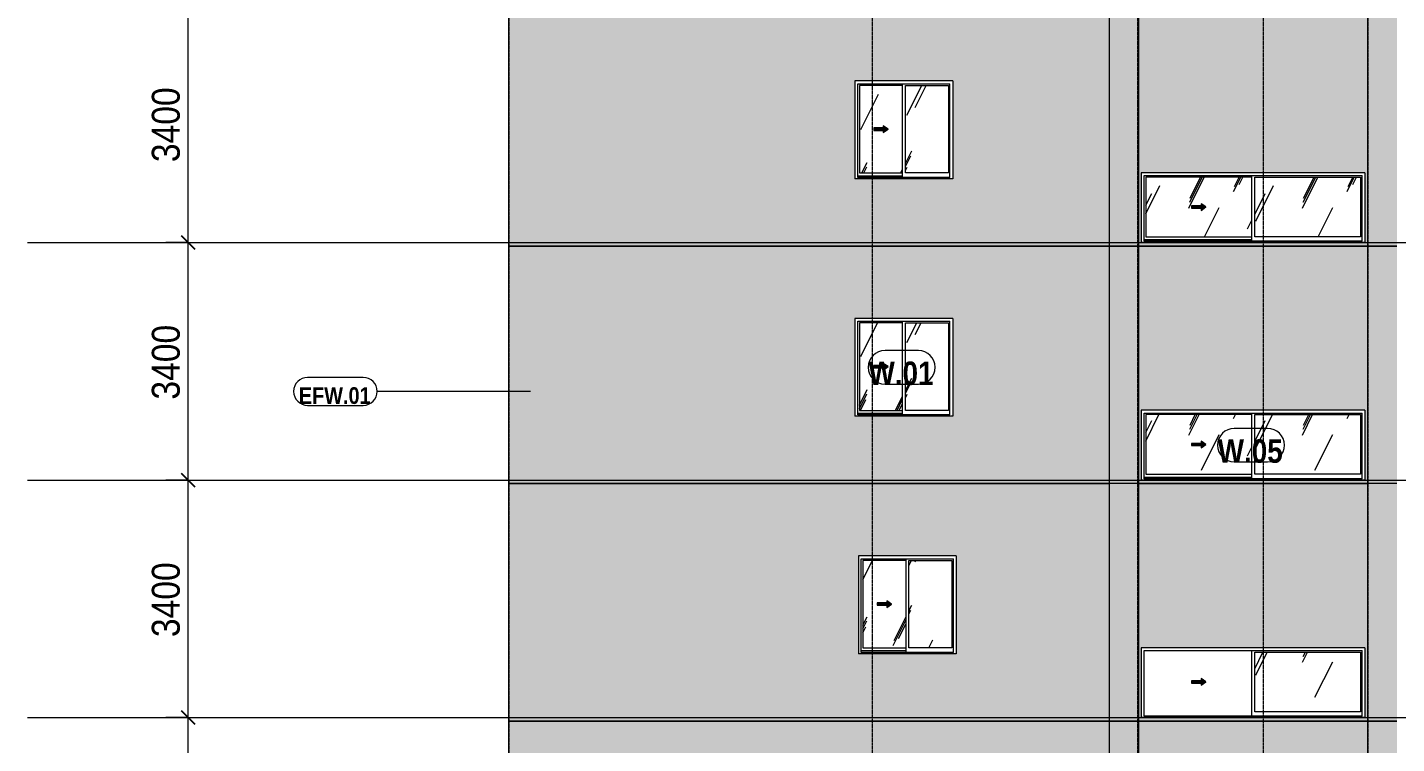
# Model space of a CAD drawing. Header units: millimetres. Extents: x -134153 to 99383, y -5233 to 35400.
# Drawn here: x -134153 to -114548, y 12027 to 22281 of the extents above; entities that cross this region are included whole.
import ezdxf

# ---------------------------------------------------------------- set-up
doc = ezdxf.new("R2010")
doc.units = ezdxf.units.MM
for name, pattern in [('1 NÉT CALL OUT', [6, 3, -3]), ('Centre', [31.75, 6.35, -4.7625, 15.875, -4.7625]), ('Grid Line', [22.225, 12.7, -3.175, 3.175, -3.175])]:
    doc.linetypes.add(name, pattern=pattern)
for name, color, linetype, lineweight in [('A-ANNO-DIMS', 211, 'Continuous', 9), ('A-ANNO-DIMS-160', 211, 'Continuous', 9), ('A-DETL-GENF', 92, 'Continuous', 9), ('A-DETL-GENF-1', 92, '1 NÉT CALL OUT', 9), ('A-FLOR-LEVL-2', 51, 'Centre', 9), ('A-GLAZ', 151, 'Continuous', 9), ('A-GLAZ-3', 7, '1 NÉT CALL OUT', 9), ('A-GLAZ-IDEN', 152, 'Continuous', 9), ('A-WALL', 113, 'Continuous', 9), ('A-WALL-IDEN', 211, 'Continuous', 9), ('A-WALL-PATT-2', 111, 'Continuous', 5), ('I-WALL', 2, 'Continuous', 9), ('S-GRID-1', 1, 'Grid Line', 9)]:
    doc.layers.add(name, color=color, linetype=linetype, lineweight=lineweight)
doc.styles.add('Arial_B', font='arialbd_0.ttf', dxfattribs={"width": 0.85, "height": 240})
doc.styles.add('Arial_B_1', font='arialbd_0.ttf', dxfattribs={"width": 0.85, "height": 336})
doc.styles.add('UTM Avo', font='UTM Avo.ttf', dxfattribs={"width": 0.9, "height": 400})
doc.dimstyles.new('1_Dim_chi_tiet_2_5', dxfattribs={"dimscale": 304.8, "dimtxt": 399.720379, "dimasz": 0.629921, "dimexe": 0.524934, "dimexo": 0.0625, "dimgap": 0.052493, "dimtad": 1, "dimdec": 0, "dimrnd": 5, "dimzin": 0, "dimdsep": 46, "dimtxsty": 'UTM Avo', "dimblk1": 'OBLIQUE', "dimblk2": 'OBLIQUE', "dimsah": 1, "dimcen": 0.09, "dimdle": 0.524934, "dimazin": 0, "dimtfac": 1, "dimtdec": 4, "dimtix": 1, "dimtmove": 0, "dimatfit": 3, "dimfxl": 1.049869, "dimfxlon": 1, "dimtvp": 1, "dimtolj": 1, "dimtzin": 0, "dimarcsym": 2})
pattern_1 = [(63.435, (-79954.8, 1311.3), (-0.002, 1625.6), [567.96, -3066.99]), (63.435, (-81580.4, 1311.3), (-0.002, 1625.6), [567.96, -3066.99]), (63.435, (-79176.65, 1625.35), (-0.002, 1625.6), [567.96, -3066.99]), (63.435, (-80802.25, 1625.35), (-0.002, 1625.6), [567.96, -3066.99]), (63.435, (-79294.4, 1514.5), (-0.002, 1625.6), [567.96, -3066.99]), (63.435, (-80920, 1514.5), (-0.002, 1625.6), [567.96, -3066.99]), (63.435, (-79414.5, 2149.4), (-0.002, 1625.6), [276.055, -3358.896]), (63.435, (-81040.1, 2149.4), (-0.002, 1625.6), [276.055, -3358.896]), (63.435, (-79493, 2051.15), (-0.002, 1625.6), [567.96, -3066.99]), (63.435, (-81118.6, 2051.15), (-0.002, 1625.6), [567.96, -3066.99]), (63.435, (-79479.15, 2121.7), (-0.002, 1625.6), [567.96, -3066.99]), (63.435, (-81104.76, 2121.7), (-0.002, 1625.6), [567.96, -3066.99]), (63.435, (-80135, 1812.2), (-0.002, 1625.6), [567.96, -3066.99]), (63.435, (-81760.6, 1812.2), (-0.002, 1625.6), [567.96, -3066.99]), (63.435, (-80121.15, 1895.35), (-0.002, 1625.6), [567.96, -3066.99]), (63.435, (-81746.75, 1895.35), (-0.002, 1625.6), [567.96, -3066.99]), (63.435, (-80117.4, 1955.3), (-0.002, 1625.6), [567.96, -3066.99]), (63.435, (-81743, 1955.3), (-0.002, 1625.6), [567.96, -3066.99])]

# ---------------------------------------------------------------- blocks, each defined once
blk = doc.blocks.new('1_FAMILY RVT - W01-WxH 1400x1400xmm-V109-TKCS_MẶT ĐỨNG HƯỚNG BẮC')
at = {"layer": 'A-DETL-GENF-1'}
blk.add_hatch(color=256, dxfattribs=at).paths.add_polyline_path([(-121898, 17376), (-121830, 17424), (-121898, 17471), (-121898, 17441), (-122034, 17441), (-122034, 17407), (-121898, 17407)])
at = {"layer": 'A-GLAZ'}
h = blk.add_hatch(dxfattribs=at)
h.set_pattern_fill('FP_1', color=256, style=0, pattern_type=2)
h.set_pattern_definition(pattern_1)
h.paths.add_polyline_path([(-122239, 16797), (-121625, 16797), (-121625, 18051), (-122239, 18051), (-122239, 17407)])
h.paths.add_polyline_path([(-121898, 17376), (-121898, 17407), (-122034, 17407), (-122034, 17441), (-121898, 17441), (-121898, 17471), (-121830, 17424), (-121855, 17407)])
h = blk.add_hatch(dxfattribs=at)
h.set_pattern_fill('FP_1', color=256, style=0, pattern_type=2)
h.set_pattern_definition(pattern_1)
h.paths.add_polyline_path([(-120966, 16797), (-120966, 18051), (-121580, 18051), (-121580, 16797)])
at = {"layer": 'A-DETL-GENF'}
for p, q in [((-121898, 17471), (-121898, 17441)), ((-121830, 17424), (-121898, 17471)), ((-121830, 17424), (-121898, 17471)), ((-121898, 17471), (-121898, 17441)), ((-122034, 17441), (-122034, 17407)), ((-122034, 17441), (-121898, 17441)), ((-121898, 17441), (-122034, 17441)), ((-122034, 17441), (-122034, 17407)), ((-122034, 17407), (-121898, 17407)), ((-122034, 17407), (-121898, 17407)), ((-121830, 17424), (-121898, 17376)), ((-121898, 17376), (-121830, 17424)), ((-121898, 17407), (-121898, 17376)), ((-121898, 17407), (-121898, 17376))]:
    blk.add_line(p, q, dxfattribs=at)
at = {"layer": 'A-GLAZ'}
for p, q in [((-120903, 18114), (-122303, 18114)), ((-122303, 18114), (-122303, 16714)), ((-122262, 18073), (-120943, 18073)), ((-122262, 16733), (-122262, 18073)), ((-122239, 18051), (-122239, 16797)), ((-121625, 18051), (-122239, 18051)), ((-121625, 18073), (-121625, 16733)), ((-121580, 16797), (-121580, 18051)), ((-121580, 18051), (-120966, 18051)), ((-120966, 18051), (-120966, 16797)), ((-120943, 16733), (-120943, 18073)), ((-120903, 18114), (-120903, 16714)), ((-120903, 16714), (-122303, 16714)), ((-121625, 16753), (-122262, 16753)), ((-121625, 16753), (-122262, 16753)), ((-120943, 16733), (-122262, 16733)), ((-122239, 16797), (-121625, 16797)), ((-120966, 16797), (-121580, 16797))]:
    blk.add_line(p, q, dxfattribs=at)
blk = doc.blocks.new('1_FAMILY RVT - W01-WxH 1000x3200-V130-TKCS_MẶT ĐỨNG HƯỚNG BẮC')
at = {"layer": 'A-DETL-GENF-1'}
blk.add_hatch(color=256, dxfattribs=at).paths.add_polyline_path([(-117348, 16262), (-117280, 16310), (-117348, 16357), (-117348, 16326), (-117484, 16326), (-117484, 16293), (-117348, 16293)])
at = {"layer": 'A-GLAZ'}
h = blk.add_hatch(dxfattribs=at)
h.set_pattern_fill('FP_1', color=256, style=0, pattern_type=2)
h.set_pattern_definition(pattern_1)
h.paths.add_polyline_path([(-118139, 15883), (-116625, 15883), (-116625, 16737), (-118139, 16737), (-118139, 16453)])
h.paths.add_polyline_path([(-117348, 16262), (-117348, 16293), (-117484, 16293), (-117484, 16326), (-117348, 16326), (-117348, 16357), (-117280, 16310), (-117305, 16293)])
h = blk.add_hatch(dxfattribs=at)
h.set_pattern_fill('FP_1', color=256, style=0, pattern_type=2)
h.set_pattern_definition(pattern_1)
h.paths.add_polyline_path([(-115726, 15883), (-115066, 15883), (-115066, 16737), (-116580, 16737), (-116580, 15883)])
at = {"layer": 'A-DETL-GENF'}
for p, q in [((-117484, 16326), (-117484, 16293)), ((-117484, 16326), (-117348, 16326)), ((-117348, 16326), (-117484, 16326)), ((-117484, 16326), (-117484, 16293)), ((-117484, 16293), (-117348, 16293)), ((-117484, 16293), (-117348, 16293)), ((-117348, 16357), (-117348, 16326)), ((-117280, 16310), (-117348, 16357)), ((-117280, 16310), (-117348, 16357)), ((-117348, 16357), (-117348, 16326)), ((-117280, 16310), (-117348, 16262)), ((-117348, 16262), (-117280, 16310)), ((-117348, 16293), (-117348, 16262)), ((-117348, 16293), (-117348, 16262))]:
    blk.add_line(p, q, dxfattribs=at)
at = {"layer": 'A-GLAZ'}
for p, q in [((-115003, 16800), (-118203, 16800)), ((-118203, 16800), (-118203, 15800)), ((-118162, 16759), (-115043, 16759)), ((-118162, 15819), (-118162, 16759)), ((-118139, 16737), (-118139, 15883)), ((-116625, 16737), (-118139, 16737)), ((-116625, 16759), (-116625, 15819)), ((-116580, 15883), (-116580, 16737)), ((-116580, 16737), (-115066, 16737)), ((-115066, 16737), (-115066, 15883)), ((-115043, 15819), (-115043, 16759)), ((-115003, 16800), (-115003, 15800)), ((-118139, 15883), (-116625, 15883)), ((-115066, 15883), (-116580, 15883)), ((-115003, 15800), (-118203, 15800)), ((-116625, 15838), (-118162, 15838)), ((-116625, 15838), (-118162, 15838)), ((-115043, 15819), (-118162, 15819))]:
    blk.add_line(p, q, dxfattribs=at)
blk = doc.blocks.new('1_FAMILY RVT - W01-WxH 1400x1400xmm-V141-TKCS_MẶT ĐỨNG HƯỚNG BẮC')
at = {"layer": 'A-DETL-GENF-1'}
blk.add_hatch(color=256, dxfattribs=at).paths.add_polyline_path([(-121848, 13976), (-121780, 14024), (-121848, 14071), (-121848, 14041), (-121984, 14041), (-121984, 14007), (-121848, 14007)])
at = {"layer": 'A-GLAZ'}
h = blk.add_hatch(dxfattribs=at)
h.set_pattern_fill('FP_1', color=256, style=0, pattern_type=2)
h.set_pattern_definition(pattern_1)
h.paths.add_polyline_path([(-122189, 13397), (-121575, 13397), (-121575, 14651), (-122189, 14651), (-122189, 14007)])
h.paths.add_polyline_path([(-121848, 13976), (-121848, 14007), (-121984, 14007), (-121984, 14041), (-121848, 14041), (-121848, 14071), (-121780, 14024), (-121841, 13981)])
h = blk.add_hatch(dxfattribs=at)
h.set_pattern_fill('FP_1', color=256, style=0, pattern_type=2)
h.set_pattern_definition(pattern_1)
h.paths.add_polyline_path([(-120916, 13397), (-120916, 14651), (-121530, 14651), (-121530, 13397)])
at = {"layer": 'A-DETL-GENF'}
for p, q in [((-121984, 14041), (-121984, 14007)), ((-121984, 14041), (-121848, 14041)), ((-121848, 14041), (-121984, 14041)), ((-121984, 14041), (-121984, 14007)), ((-121984, 14007), (-121848, 14007)), ((-121984, 14007), (-121848, 14007)), ((-121848, 14071), (-121848, 14041)), ((-121780, 14024), (-121848, 14071)), ((-121780, 14024), (-121848, 14071)), ((-121848, 14071), (-121848, 14041)), ((-121780, 14024), (-121848, 13976)), ((-121848, 13976), (-121780, 14024)), ((-121848, 14007), (-121848, 13976)), ((-121848, 14007), (-121848, 13976))]:
    blk.add_line(p, q, dxfattribs=at)
at = {"layer": 'A-GLAZ'}
for p, q in [((-120853, 14714), (-122253, 14714)), ((-122253, 14714), (-122253, 13314)), ((-120853, 14714), (-120853, 13314)), ((-122212, 14673), (-120893, 14673)), ((-122212, 13333), (-122212, 14673)), ((-122189, 14651), (-122189, 13397)), ((-121575, 14651), (-122189, 14651)), ((-121575, 14673), (-121575, 13333)), ((-121530, 13397), (-121530, 14651)), ((-121530, 14651), (-120916, 14651)), ((-120916, 14651), (-120916, 13397)), ((-120893, 13333), (-120893, 14673)), ((-121575, 13353), (-122212, 13353)), ((-121575, 13353), (-122212, 13353)), ((-120893, 13333), (-122212, 13333)), ((-122189, 13397), (-121575, 13397)), ((-120916, 13397), (-121530, 13397)), ((-120853, 13314), (-122253, 13314))]:
    blk.add_line(p, q, dxfattribs=at)
blk = doc.blocks.new('1_FAMILY RVT - W01-WxH 1000x3200-V150-TKCS_MẶT ĐỨNG HƯỚNG BẮC')
at = {"layer": 'A-DETL-GENF-1'}
blk.add_hatch(color=256, dxfattribs=at).paths.add_polyline_path([(-117348, 12862), (-117280, 12910), (-117348, 12957), (-117348, 12926), (-117484, 12926), (-117484, 12893), (-117348, 12893)])
at = {"layer": 'A-GLAZ'}
h = blk.add_hatch(dxfattribs=at)
h.set_pattern_fill('FP_1', color=256, style=0, pattern_type=2)
h.set_pattern_definition(pattern_1)
h.paths.add_polyline_path([(-115495, 12483), (-115066, 12483), (-115066, 13337), (-116580, 13337), (-116580, 12483), (-115726, 12483)])
at = {"layer": 'A-DETL-GENF'}
for p, q in [((-117348, 12957), (-117348, 12926)), ((-117280, 12910), (-117348, 12957)), ((-117280, 12910), (-117348, 12957)), ((-117348, 12957), (-117348, 12926)), ((-117484, 12926), (-117484, 12893)), ((-117484, 12926), (-117348, 12926)), ((-117348, 12926), (-117484, 12926)), ((-117484, 12926), (-117484, 12893)), ((-117484, 12893), (-117348, 12893)), ((-117484, 12893), (-117348, 12893)), ((-117280, 12910), (-117348, 12862)), ((-117348, 12862), (-117280, 12910)), ((-117348, 12893), (-117348, 12862)), ((-117348, 12893), (-117348, 12862))]:
    blk.add_line(p, q, dxfattribs=at)
at = {"layer": 'A-GLAZ'}
for p, q in [((-115003, 13400), (-118203, 13400)), ((-118203, 13400), (-118203, 12400)), ((-118162, 13359), (-115043, 13359)), ((-118162, 12419), (-118162, 13359)), ((-116625, 13359), (-116625, 12419)), ((-116580, 12483), (-116580, 13337)), ((-116580, 13337), (-115066, 13337)), ((-115066, 13337), (-115066, 12483)), ((-115043, 12419), (-115043, 13359)), ((-115003, 13400), (-115003, 12400)), ((-115003, 12400), (-118203, 12400)), ((-115043, 12419), (-118162, 12419)), ((-115066, 12483), (-116580, 12483))]:
    blk.add_line(p, q, dxfattribs=at)
blk = doc.blocks.new('1_FAMILY RVT - W01-WxH 1400x1400xmm-V165-TKCS_MẶT ĐỨNG HƯỚNG BẮC')
at = {"layer": 'A-DETL-GENF-1'}
blk.add_hatch(color=256, dxfattribs=at).paths.add_polyline_path([(-121898, 20776), (-121830, 20824), (-121898, 20871), (-121898, 20841), (-122034, 20841), (-122034, 20807), (-121898, 20807)])
at = {"layer": 'A-GLAZ'}
h = blk.add_hatch(dxfattribs=at)
h.set_pattern_fill('FP_1', color=256, style=0, pattern_type=2)
h.set_pattern_definition(pattern_1)
h.paths.add_polyline_path([(-121625, 20197), (-121625, 21451), (-122239, 21451), (-122239, 20197), (-121841, 20197)])
h.paths.add_polyline_path([(-121898, 20776), (-121898, 20807), (-122034, 20807), (-122034, 20841), (-121898, 20841), (-121898, 20871), (-121830, 20824), (-121855, 20807)])
h = blk.add_hatch(dxfattribs=at)
h.set_pattern_fill('FP_1', color=256, style=0, pattern_type=2)
h.set_pattern_definition(pattern_1)
h.paths.add_polyline_path([(-121580, 20197), (-120966, 20197), (-120966, 21451), (-121580, 21451), (-121580, 20869)])
at = {"layer": 'A-DETL-GENF'}
for p, q in [((-122034, 20841), (-122034, 20807)), ((-122034, 20841), (-121898, 20841)), ((-121898, 20841), (-122034, 20841)), ((-122034, 20841), (-122034, 20807)), ((-122034, 20807), (-121898, 20807)), ((-122034, 20807), (-121898, 20807)), ((-121898, 20871), (-121898, 20841)), ((-121830, 20824), (-121898, 20871)), ((-121830, 20824), (-121898, 20871)), ((-121898, 20871), (-121898, 20841)), ((-121830, 20824), (-121898, 20776)), ((-121898, 20776), (-121830, 20824)), ((-121898, 20807), (-121898, 20776)), ((-121898, 20807), (-121898, 20776))]:
    blk.add_line(p, q, dxfattribs=at)
at = {"layer": 'A-GLAZ'}
for p, q in [((-120903, 21514), (-122303, 21514)), ((-122303, 21514), (-122303, 20114)), ((-122262, 21473), (-120943, 21473)), ((-122262, 20133), (-122262, 21473)), ((-122239, 21451), (-122239, 20197)), ((-121625, 21451), (-122239, 21451)), ((-121625, 21473), (-121625, 20133)), ((-121580, 20197), (-121580, 21451)), ((-121580, 21451), (-120966, 21451)), ((-120966, 21451), (-120966, 20197)), ((-120943, 20133), (-120943, 21473)), ((-120903, 21514), (-120903, 20114)), ((-122239, 20197), (-121625, 20197)), ((-120966, 20197), (-121580, 20197)), ((-120903, 20114), (-122303, 20114)), ((-121625, 20153), (-122262, 20153)), ((-121625, 20153), (-122262, 20153)), ((-120943, 20133), (-122262, 20133))]:
    blk.add_line(p, q, dxfattribs=at)
blk = doc.blocks.new('1_FAMILY RVT - W01-WxH 1000x3200-V186-TKCS_MẶT ĐỨNG HƯỚNG BẮC')
at = {"layer": 'A-DETL-GENF-1'}
blk.add_hatch(color=256, dxfattribs=at).paths.add_polyline_path([(-117348, 19662), (-117280, 19710), (-117348, 19757), (-117348, 19726), (-117484, 19726), (-117484, 19693), (-117348, 19693)])
at = {"layer": 'A-GLAZ'}
h = blk.add_hatch(dxfattribs=at)
h.set_pattern_fill('FP_1', color=256, style=0, pattern_type=2)
h.set_pattern_definition(pattern_1)
h.paths.add_polyline_path([(-118139, 19283), (-116625, 19283), (-116625, 20137), (-118139, 20137), (-118139, 19765)])
h.paths.add_polyline_path([(-117348, 19662), (-117348, 19693), (-117484, 19693), (-117484, 19726), (-117348, 19726), (-117348, 19757), (-117280, 19710), (-117305, 19693)])
h = blk.add_hatch(dxfattribs=at)
h.set_pattern_fill('FP_1', color=256, style=0, pattern_type=2)
h.set_pattern_definition(pattern_1)
h.paths.add_polyline_path([(-115495, 19283), (-115066, 19283), (-115066, 20137), (-116580, 20137), (-116580, 19283), (-115726, 19283)])
at = {"layer": 'A-DETL-GENF'}
for p, q in [((-117484, 19726), (-117484, 19693)), ((-117484, 19726), (-117348, 19726)), ((-117348, 19726), (-117484, 19726)), ((-117484, 19726), (-117484, 19693)), ((-117484, 19693), (-117348, 19693)), ((-117484, 19693), (-117348, 19693)), ((-117348, 19757), (-117348, 19726)), ((-117280, 19710), (-117348, 19757)), ((-117280, 19710), (-117348, 19757)), ((-117348, 19757), (-117348, 19726)), ((-117280, 19710), (-117348, 19662)), ((-117348, 19662), (-117280, 19710)), ((-117348, 19693), (-117348, 19662)), ((-117348, 19693), (-117348, 19662))]:
    blk.add_line(p, q, dxfattribs=at)
at = {"layer": 'A-GLAZ'}
for p, q in [((-115003, 20200), (-118203, 20200)), ((-118203, 20200), (-118203, 19200)), ((-115003, 20200), (-115003, 19200)), ((-118162, 20159), (-115043, 20159)), ((-118162, 19219), (-118162, 20159)), ((-118139, 20137), (-118139, 19283)), ((-116625, 20137), (-118139, 20137)), ((-116625, 20159), (-116625, 19219)), ((-116580, 19283), (-116580, 20137)), ((-116580, 20137), (-115066, 20137)), ((-115066, 20137), (-115066, 19283)), ((-115043, 19219), (-115043, 20159)), ((-116625, 19238), (-118162, 19238)), ((-116625, 19238), (-118162, 19238)), ((-115043, 19219), (-118162, 19219)), ((-118139, 19283), (-116625, 19283)), ((-115066, 19283), (-116580, 19283)), ((-115003, 19200), (-118203, 19200))]:
    blk.add_line(p, q, dxfattribs=at)
blk = doc.blocks.new('DIMBLOCK37-TKCS_MẶT ĐỨNG HƯỚNG BẮC')
at = {"layer": 'A-ANNO-DIMS-160'}
for p, q in [((-132171, 12400), (-131691, 12400)), ((-131851, 12400), (-132171, 12400)), ((-131851, 9000), (-131851, 12400)), ((-132171, 9000), (-131691, 9000)), ((-131851, 9000), (-132171, 9000))]:
    blk.add_line(p, q, dxfattribs=at)
at = {"layer": 'A-ANNO-DIMS-160', "lineweight": 25}
for p, q in [((-131851, 12400), (-131947, 12496)), ((-131851, 12400), (-131755, 12304)), ((-131851, 9000), (-131947, 9096)), ((-131851, 9000), (-131755, 8904))]:
    blk.add_line(p, q, dxfattribs=at)
at = {"layer": 'A-ANNO-DIMS-160', "color": 0, "insert": (-132371, 10152), "char_height": 400, "width": 1314.64, "attachment_point": 1, "rotation": 90, "line_spacing_factor": 1.110334, "style": 'UTM Avo'}
blk.add_mtext('3400', dxfattribs=at)
blk = doc.blocks.new('_Oblique')
at = {"color": 0, "linetype": 'ByBlock', "lineweight": -2}
blk.add_line((-0.5, -0.5), (0.5, 0.5), dxfattribs=at)
blk = doc.blocks.new('DIMBLOCK38-TKCS_MẶT ĐỨNG HƯỚNG BẮC')
at = {"layer": 'A-ANNO-DIMS-160', "lineweight": 25}
for p, q in [((-131851, 15800), (-131947, 15896)), ((-131851, 15800), (-131755, 15704)), ((-131851, 12400), (-131947, 12496)), ((-131851, 12400), (-131755, 12304))]:
    blk.add_line(p, q, dxfattribs=at)
at = {"layer": 'A-ANNO-DIMS-160'}
for p, q in [((-132171, 15800), (-131691, 15800)), ((-131851, 15800), (-132171, 15800)), ((-131851, 12400), (-131851, 15800)), ((-132171, 12400), (-131691, 12400)), ((-131851, 12400), (-132171, 12400))]:
    blk.add_line(p, q, dxfattribs=at)
at = {"layer": 'A-ANNO-DIMS-160', "color": 0, "insert": (-132371, 13552), "char_height": 400, "width": 1314.64, "attachment_point": 1, "rotation": 90, "line_spacing_factor": 1.110334, "style": 'UTM Avo'}
blk.add_mtext('3400', dxfattribs=at)
blk = doc.blocks.new('DIMBLOCK39-TKCS_MẶT ĐỨNG HƯỚNG BẮC')
at = {"layer": 'A-ANNO-DIMS-160', "lineweight": 25}
for p, q in [((-131851, 19200), (-131947, 19296)), ((-131851, 19200), (-131755, 19104)), ((-131851, 15800), (-131947, 15896)), ((-131851, 15800), (-131755, 15704))]:
    blk.add_line(p, q, dxfattribs=at)
at = {"layer": 'A-ANNO-DIMS-160'}
for p, q in [((-132171, 19200), (-131691, 19200)), ((-131851, 19200), (-132171, 19200)), ((-131851, 15800), (-131851, 19200)), ((-132171, 15800), (-131691, 15800)), ((-131851, 15800), (-132171, 15800))]:
    blk.add_line(p, q, dxfattribs=at)
at = {"layer": 'A-ANNO-DIMS-160', "color": 0, "insert": (-132371, 16952), "char_height": 400, "width": 1314.64, "attachment_point": 1, "rotation": 90, "line_spacing_factor": 1.110334, "style": 'UTM Avo'}
blk.add_mtext('3400', dxfattribs=at)
blk = doc.blocks.new('DIMBLOCK40-TKCS_MẶT ĐỨNG HƯỚNG BẮC')
at = {"layer": 'A-ANNO-DIMS-160'}
for p, q in [((-132171, 22600), (-131691, 22600)), ((-131851, 22600), (-132171, 22600)), ((-131851, 19200), (-131851, 22600)), ((-132171, 19200), (-131691, 19200)), ((-131851, 19200), (-132171, 19200))]:
    blk.add_line(p, q, dxfattribs=at)
at = {"layer": 'A-ANNO-DIMS-160', "lineweight": 25}
for p, q in [((-131851, 22600), (-131947, 22696)), ((-131851, 22600), (-131755, 22504)), ((-131851, 19200), (-131947, 19296)), ((-131851, 19200), (-131755, 19104))]:
    blk.add_line(p, q, dxfattribs=at)
at = {"layer": 'A-ANNO-DIMS-160', "color": 0, "insert": (-132371, 20352), "char_height": 400, "width": 1314.64, "attachment_point": 1, "rotation": 90, "line_spacing_factor": 1.110334, "style": 'UTM Avo'}
blk.add_mtext('3400', dxfattribs=at)
blk = doc.blocks.new('SSA-WINDOW TAG - 10-2062020-TKCS_MẶT ĐỨNG HƯỚNG BẮC')
at = {"layer": 'A-GLAZ-IDEN'}
for p, q in [((-121345.064287, 10854.4), (-121822.564287, 10854.4)), ((-121822.564287, 10374.4), (-121345.064287, 10374.4))]:
    blk.add_line(p, q, dxfattribs=at)
for centre, start, end in [((-121822.564287, 10614.4), 90, 270), ((-121345.064287, 10614.4), 270, 90)]:
    blk.add_arc(centre, 240, start, end, dxfattribs=at)
blk = doc.blocks.new('CTL_WALL TAG NO MARK - 10-2062273-TKCS_MẶT ĐỨNG HƯỚNG BẮC')
at = {"layer": 'A-WALL-IDEN'}
for p, q in [((-129344, 30330), (-130141, 30330)), ((-130141, 29930), (-129344, 29930))]:
    blk.add_line(p, q, dxfattribs=at)
for centre, start, end in [((-130141, 30130), 90, 270), ((-129344, 30130), 270, 90)]:
    blk.add_arc(centre, 200, start, end, dxfattribs=at)

msp = doc.modelspace()

# ---------------------------------------------------------------- hatches: boundary and pattern name
at = {"layer": 'A-WALL-PATT-2'}
h = msp.add_hatch(color=256, dxfattribs=at)
h.paths.add_polyline_path([(-127262.6, 19150), (-118662.6, 19150), (-118662.6, 22550), (-127262.6, 22550)])
h.paths.add_polyline_path([(-122261.6, 20114.4), (-122302.6, 20114.4), (-122302.6, 21514.4), (-120902.6, 21514.4), (-120902.6, 20114.4), (-121840.9, 20114.4)])
for points in [[(-118252.6, 19150), (-118252.6, 22550), (-118662.6, 22550), (-118662.6, 19150)], [(-118242.6, 19150), (-118242.6, 22550), (-118252.6, 22550), (-118252.6, 19150)], [(-114552.6, 19150), (-114552.6, 22550), (-114962.6, 22550), (-114962.6, 19150)], [(-114542.6, 19150), (-114542.6, 22550), (-114552.6, 22550), (-114552.6, 19150)], [(-118252.6, 15750), (-118252.6, 19150), (-118662.6, 19150), (-118662.6, 15750)], [(-118242.6, 15750), (-118242.6, 19150), (-118252.6, 19150), (-118252.6, 15750)], [(-114552.6, 15750), (-114552.6, 19150), (-114962.6, 19150), (-114962.6, 15750)], [(-114542.6, 15750), (-114542.6, 19150), (-114552.6, 19150), (-114552.6, 15750)], [(-118252.6, 12350), (-118252.6, 15750), (-118662.6, 15750), (-118662.6, 12350)], [(-118242.6, 12350), (-118242.6, 15750), (-118252.6, 15750), (-118252.6, 12350)], [(-114552.6, 12350), (-114552.6, 15750), (-114962.6, 15750), (-114962.6, 12350)], [(-114542.6, 12350), (-114542.6, 15750), (-114552.6, 15750), (-114552.6, 12350)], [(-118252.6, 8950), (-118252.6, 12350), (-118662.6, 12350), (-118662.6, 8950)], [(-118242.6, 8950), (-118242.6, 12350), (-118252.6, 12350), (-118252.6, 8950)], [(-114552.6, 8950), (-114552.6, 12350), (-114962.6, 12350), (-114962.6, 8950)], [(-114542.6, 8950), (-114542.6, 12350), (-114552.6, 12350), (-114552.6, 8950)]]:
    msp.add_hatch(color=256, dxfattribs=at).paths.add_polyline_path(points)
h = msp.add_hatch(color=256, dxfattribs=at)
h.paths.add_polyline_path([(-118202.6, 19150), (-114962.6, 19150), (-114962.6, 22550), (-118242.6, 22550), (-118242.6, 19150)])
h.paths.add_polyline_path([(-115043.5, 19200), (-118202.6, 19200), (-118202.6, 20200), (-115002.6, 20200), (-115002.6, 19200)])
h = msp.add_hatch(color=256, dxfattribs=at)
h.paths.add_polyline_path([(-127262.6, 15750), (-118662.6, 15750), (-118662.6, 19150), (-127262.6, 19150), (-127262.6, 16452.7)])
h.paths.add_polyline_path([(-121840.9, 16714.4), (-122302.6, 16714.4), (-122302.6, 18114.4), (-120902.6, 18114.4), (-120902.6, 16714.4), (-120943.5, 16714.4)])
h = msp.add_hatch(color=256, dxfattribs=at)
h.paths.add_polyline_path([(-118202.6, 15750), (-114962.6, 15750), (-114962.6, 19150), (-118242.6, 19150), (-118242.6, 15750)])
h.paths.add_polyline_path([(-118161.6, 15800), (-118202.6, 15800), (-118202.6, 16800), (-115002.6, 16800), (-115002.6, 15800), (-117202.6, 15800)])
h = msp.add_hatch(color=256, dxfattribs=at)
h.paths.add_polyline_path([(-127262.6, 12350), (-118662.6, 12350), (-118662.6, 15750), (-127262.6, 15750)])
h.paths.add_polyline_path([(-120893.5, 13314.4), (-122252.6, 13314.4), (-122252.6, 14714.4), (-120852.6, 14714.4), (-120852.6, 13314.4)])
h = msp.add_hatch(color=256, dxfattribs=at)
h.paths.add_polyline_path([(-118242.6, 12350), (-114962.6, 12350), (-114962.6, 15750), (-118242.6, 15750), (-118242.6, 12360)])
h.paths.add_polyline_path([(-117202.6, 12400), (-118202.6, 12400), (-118202.6, 13400), (-115002.6, 13400), (-115002.6, 12400), (-117081.2, 12400)])
h = msp.add_hatch(color=256, dxfattribs=at)
h.paths.add_polyline_path([(-125014.1, 8950), (-118662.6, 8950), (-118662.6, 12350), (-127262.6, 12350), (-127262.6, 8950)])
h.paths.add_polyline_path([(-122252.6, 9914.4), (-122252.6, 11314.4), (-120852.6, 11314.4), (-120852.6, 9914.4), (-122211.6, 9914.4)])
h = msp.add_hatch(color=256, dxfattribs=at)
h.paths.add_polyline_path([(-117081.2, 8950), (-114962.6, 8950), (-114962.6, 12350), (-118242.6, 12350), (-118242.6, 8950)])
h.paths.add_polyline_path([(-118202.6, 9000), (-118202.6, 10000), (-115002.6, 10000), (-115002.6, 9000), (-118161.6, 9000)])

# ---------------------------------------------------------------- linework, layer by layer
at = {"layer": 'A-FLOR-LEVL-2'}
for p, q in [((-134152.6, 19200), (-25724.3, 19200)), ((-134152.6, 15800), (-25724.3, 15800)), ((-134152.6, 12400), (-25724.3, 12400))]:
    msp.add_line(p, q, dxfattribs=at)
at = {"layer": 'A-WALL'}
for p, q in [((-127262.6, 29350), (-127262.6, 4700)), ((-118662.6, 19150), (-127262.6, 19150)), ((-127262.6, 19150), (-118662.6, 19150)), ((-127262.6, 15750), (-118662.6, 15750)), ((-118662.6, 15750), (-127262.6, 15750)), ((-118662.6, 12350), (-127262.6, 12350)), ((-127262.6, 12350), (-118662.6, 12350))]:
    msp.add_line(p, q, dxfattribs=at)
at = {"layer": 'A-WALL-IDEN'}
msp.add_line((-126946.8, 17070), (-129143.7, 17070), dxfattribs=at)
at = {"layer": 'I-WALL'}
for p, q in [((-118662.6, 30750), (-118662.6, 5550)), ((-118242.6, 30750), (-118242.6, 5550)), ((-114962.6, 30750), (-114962.6, 5550)), ((-114542.6, 19150), (-118662.6, 19150)), ((-118662.6, 19150), (-114542.6, 19150)), ((-114542.6, 15750), (-118662.6, 15750)), ((-118242.6, 15750), (-114962.6, 15750)), ((-114542.6, 12350), (-118662.6, 12350)), ((-118662.6, 12350), (-114542.6, 12350))]:
    msp.add_line(p, q, dxfattribs=at)
at = {"layer": 'S-GRID-1'}
for p, q in [((-127252.6, 207.3), (-127252.6, 30285.9)), ((-122052.6, 207.3), (-122052.6, 30285.9)), ((-118252.6, 207.3), (-118252.6, 30285.9)), ((-116452.6, 207.3), (-116452.6, 30285.9)), ((-114952.6, 207.3), (-114952.6, 30285.9))]:
    msp.add_line(p, q, dxfattribs=at)

# ---------------------------------------------------------------- block references
at = {"layer": 'A-GLAZ-3'}
for name in ['1_FAMILY RVT - W01-WxH 1400x1400xmm-V165-TKCS_MẶT ĐỨNG HƯỚNG BẮC', '1_FAMILY RVT - W01-WxH 1000x3200-V186-TKCS_MẶT ĐỨNG HƯỚNG BẮC', '1_FAMILY RVT - W01-WxH 1400x1400xmm-V109-TKCS_MẶT ĐỨNG HƯỚNG BẮC', '1_FAMILY RVT - W01-WxH 1000x3200-V130-TKCS_MẶT ĐỨNG HƯỚNG BẮC', '1_FAMILY RVT - W01-WxH 1400x1400xmm-V141-TKCS_MẶT ĐỨNG HƯỚNG BẮC', '1_FAMILY RVT - W01-WxH 1000x3200-V150-TKCS_MẶT ĐỨNG HƯỚNG BẮC']:
    msp.add_blockref(name, (0, 0), dxfattribs=at)
at = {"layer": 'A-GLAZ-IDEN'}
for p in [(-50, 6800), (4950, 5685.6)]:
    msp.add_blockref('SSA-WINDOW TAG - 10-2062020-TKCS_MẶT ĐỨNG HƯỚNG BẮC', p, dxfattribs=at)
at = {"layer": 'A-WALL-IDEN'}
msp.add_blockref('CTL_WALL TAG NO MARK - 10-2062273-TKCS_MẶT ĐỨNG HƯỚNG BẮC', (0, -13059.8), dxfattribs=at)

# ---------------------------------------------------------------- texts
at = {"layer": 'A-GLAZ-IDEN', "char_height": 336, "width": 962.88, "attachment_point": 5, "line_spacing_factor": 0.936439, "style": 'Arial_B_1'}
for s, insert in [('\\pt6.80064,13.60128,20.39856,27.1992,33.99984,40.80048,47.60112,54.3984,61.19904,67.99968,74.80032,81.60096,88.4016,95.19888,101.99952,108.80016,115.6008,122.40144,129.19872,135.99936,142.8,149.60064,156.40128,163.19856,169.9992,176.79984,183.60048,190.40112,197.1984,203.99904,210.79968,217.60032;W.01', (-121643.8, 17327.1)), ('\\pt6.80064,13.60128,20.39856,27.1992,33.99984,40.80048,47.60112,54.3984,61.19904,67.99968,74.80032,81.60096,88.4016,95.19888,101.99952,108.80016,115.6008,122.40144,129.19872,135.99936,142.8,149.60064,156.40128,163.19856,169.9992,176.79984,183.60048,190.40112,197.1984,203.99904,210.79968,217.60032;W.05', (-116643.8, 16212.7))]:
    msp.add_mtext(s, dxfattribs=dict(at, insert=insert))
at = {"layer": 'A-WALL-IDEN', "insert": (-129752.4, 17008.1), "char_height": 240, "width": 1062.16, "attachment_point": 5, "line_spacing_factor": 0.936439, "style": 'Arial_B'}
msp.add_mtext('\\pt6.7992,13.6008,20.4,27.1992,34.0008,40.8,47.5992,54.4008,61.2,67.9992,74.8008,81.6,88.3992,95.2008,102,108.7992,115.6008,122.4,129.1992,136.0008,142.8,149.5992,156.4008,163.2,169.9992,176.8008,183.6,190.3992,197.2008,204,210.7992,217.6008;EFW.01', dxfattribs=at)

# ---------------------------------------------------------------- dimensions: what is measured, and where the dimension line sits
at = {"layer": 'A-ANNO-DIMS'}
for base, p1, p2, picture, middle in [((-131851.2, 22600), (-132171.2, 19200), (-132171.2, 22600), 'DIMBLOCK40-TKCS_MẶT ĐỨNG HƯỚNG BẮC', (-132074.2, 20900)), ((-131851.2, 19200), (-132171.2, 15800), (-132171.2, 19200), 'DIMBLOCK39-TKCS_MẶT ĐỨNG HƯỚNG BẮC', (-132074.2, 17500)), ((-131851.2, 15800), (-132171.2, 12400), (-132171.2, 15800), 'DIMBLOCK38-TKCS_MẶT ĐỨNG HƯỚNG BẮC', (-132074.2, 14100)), ((-131851.2, 12400), (-132171.2, 9000), (-132171.2, 12400), 'DIMBLOCK37-TKCS_MẶT ĐỨNG HƯỚNG BẮC', (-132074.2, 10700))]:
    dim = msp.add_linear_dim(base=base, p1=p1, p2=p2, angle=90, dimstyle='1_Dim_chi_tiet_2_5', override={"dimpost": '<>', "dimfxl": 3400}, dxfattribs=at)
    dim.commit()
    dim.dimension.update_dxf_attribs({"geometry": picture, "text_midpoint": middle})

doc.saveas('drawing.dxf')
